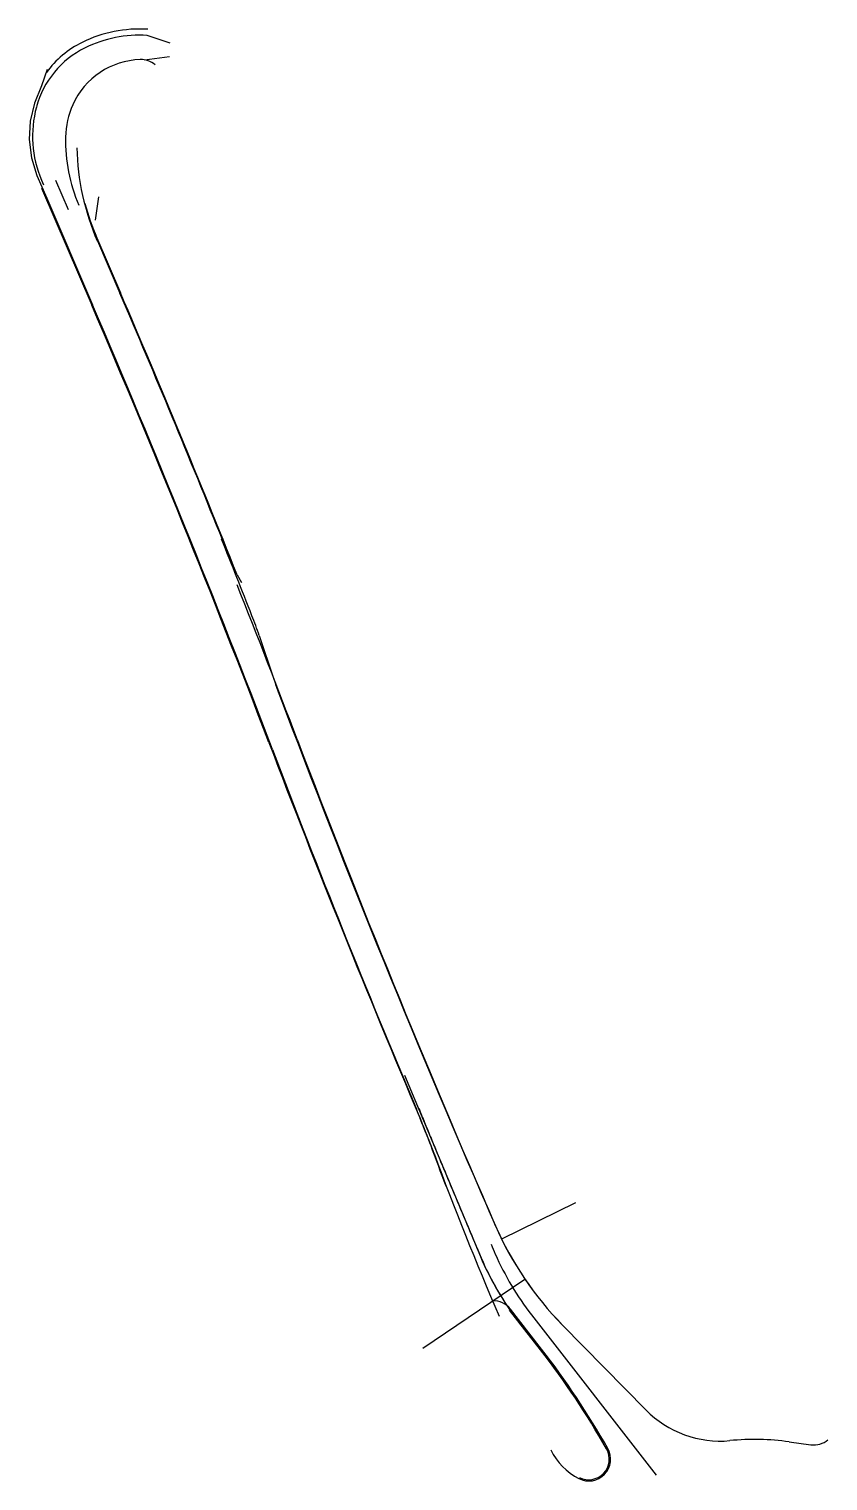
# Model space of a CAD drawing. Extents: x 268734 to 268928, y 5769270 to 5769623.
import ezdxf

# ---------------------------------------------------------------- set-up
doc = ezdxf.new("R2010")
doc.units = 0
for name, color, linetype in [('_CIVIL_CONSTRUCTION', 7, 'Continuous'), ('Default', 7, 'Continuous'), ('SURFACE_EXISTING_CONTOUR_MINOR', 7, 'Continuous'), ('SURFACE_EXISTING_CONTOUR_TEXT', 7, 'Continuous'), ('SURFACE_EXISTING_FLOW_ARROWS', 7, 'Continuous'), ('SURFACE_EXISTING_HOLE', 7, 'Continuous')]:
    doc.layers.add(name, color=color, linetype=linetype)

msp = doc.modelspace()

# ---------------------------------------------------------------- linework, layer by layer
at = {"layer": '_CIVIL_CONSTRUCTION'}
for p, q in [((268768.31, 5769619.28), (268762.73, 5769621.15)), ((268762.05, 5769615.2), (268768.16, 5769616.03)), ((268738.4, 5769612.84), (268736.98, 5769608.89)), ((268736.98, 5769608.89), (268735.32, 5769604.71)), ((268735.32, 5769604.71), (268734.22, 5769600.32)), ((268734.22, 5769600.32), (268733.97, 5769595.83)), ((268733.97, 5769595.83), (268734.54, 5769591.36)), ((268734.54, 5769591.36), (268735.9, 5769587.07)), ((268735.9, 5769587.07), (268738.27, 5769581.56)), ((268737, 5769584.01), (268749.23, 5769555.53)), ((268737.01, 5769586), (268737.53, 5769584.79)), ((268738.27, 5769581.56), (268749.41, 5769555.61)), ((268750.44, 5769571.97), (268756.21, 5769558.53)), ((268750.6, 5769571.21), (268756.07, 5769558.47)), ((268784.58, 5769489.96), (268785.6, 5769488.14)), ((268789.94, 5769475.21), (268793.48, 5769464.63)), ((268825.25, 5769368.37), (268843.73, 5769324.28)), ((268843.07, 5769325.87), (268843.9, 5769323.9)), ((268858.57, 5769301.72), (268851.03, 5769311.42)), ((268856.17, 5769310.02), (268886.43, 5769271.09)), ((268853.02, 5769308.36), (268858.32, 5769301.56)), ((268853.06, 5769308.31), (268858.33, 5769301.54)), ((268863.68, 5769307.58), (268883.97, 5769286.93)), ((268863.7, 5769307.56), (268883.97, 5769286.93)), ((268918.82, 5769279.17), (268924.08, 5769278.47)), ((268918.82, 5769279.17), (268924.08, 5769278.47))]:
    msp.add_line(p, q, dxfattribs=at)
for centre, radius, start, end in [((268760.82, 5769591.21), 30, 86.3537, 116.1835), ((268757.7, 5769597.78), 22.73, 116.4304, 164.7605), ((268761.51, 5769596.78), 18.5, 91.496, 155.9898), ((268761.17, 5769609.98), 5.3, 49.5967, 91.496), ((268761.82, 5769596.65), 27, 164.7605, 203.2476), ((268763.82, 5769595.82), 21, 156.1471, 178.312), ((268782.77, 5769595.64), 39.95, 178.8646, 203.2548), ((268805.58, 5769595.15), 60, 181.2476, 203.5369), ((268805.57, 5769595.65), 60, 194.8566, 203.2476), ((266233.95, 5768475.01), 2745, 21.88689, 23.24764), ((266236.06, 5768475.9), 2742.86, 21.69787, 23.24797), ((266233.95, 5768475.01), 2737.55, 20.84772, 23.24764), ((266233.95, 5768475.01), 2737.75, 20.80655, 23.24764), ((266233.95, 5768475.01), 2744.85, 21.47891, 21.89691), ((266233.95, 5768475.01), 2744.25, 20.80655, 21.65238), ((268695.4, 5769443.55), 99.7, 18.5122, 21.4789), ((268888.59, 5769496.48), 100.3, 198.5122, 200.6263), ((271273.73, 5770394.24), 2648.8, 200.62628, 203.6508), ((271273.73, 5770394.24), 2655.3, 200.84772, 202.97483), ((271275.1, 5770390.62), 2655.1, 200.80655, 202.83846), ((271275.1, 5770390.62), 2648.6, 200.80655, 203.56515), ((268643.83, 5769282.46), 200, 20.1851, 22.8385), ((268644.92, 5769279.74), 200, 20.3398, 22.9748), ((269604.46, 5769635.62), 823.49, 200.18505, 200.93304), ((269606.95, 5769636.37), 826.01, 200.33979, 203.29333), ((268920.98, 5769363.84), 80.3, 203.5651, 224.4943), ((268920.96, 5769363.86), 80.3, 203.6508, 224.4943), ((271275.29, 5770390.7), 2651.6, 203.64508, 203.70111), ((268908.29, 5769351.32), 70, 202.7314, 217.86), ((268908.33, 5769351.28), 70, 203.0181, 217.86), ((268911.43, 5769352.99), 70, 203.7011, 217.86), ((268846.85, 5769308.16), 5.3, 37.86, 91.7589), ((268700.43, 5769178.79), 200.3, 29.5507, 37.86), ((268700.41, 5769178.81), 200, 29.5462, 37.86), ((268902.02, 5769304.66), 25.3, 224.4943, 275.3454), ((268902.02, 5769304.66), 25.3, 224.4943, 275.3454), ((268874.63, 5769283.86), 15.3, 205.7043, 242.8231), ((268870.06, 5769274.96), 5.3, 242.8231, 29.5507), ((268870.06, 5769274.97), 5, 242.784, 29.5462), ((268910.31, 5769216.05), 63.7, 82.327, 95.3454), ((268910.31, 5769216.05), 63.7, 82.327, 95.3454), ((268924.79, 5769283.72), 5.3, 262.327, 310.2745), ((268924.79, 5769283.72), 5.3, 262.327, 310.2744)]:
    msp.add_arc(centre, radius, start, end, dxfattribs=at)
msp.add_open_spline([(268828.71, 5769360.32), (268828.94, 5769359.74), (268829.41, 5769358.59), (268830.12, 5769356.86), (268830.83, 5769355.14), (268831.54, 5769353.41), (268832.25, 5769351.69), (268832.96, 5769349.96), (268833.68, 5769348.24), (268834.39, 5769346.52), (268835.11, 5769344.79), (268835.83, 5769343.07), (268836.54, 5769341.35), (268837.26, 5769339.63), (268837.99, 5769337.91), (268838.71, 5769336.19), (268839.43, 5769334.47), (268840.16, 5769332.75), (268840.88, 5769331.03), (268841.61, 5769329.31), (268842.34, 5769327.59), (268842.82, 5769326.44), (268843.07, 5769325.87)], degree=3, dxfattribs=at)
at = {"layer": 'Default'}
for p, q in [((268740.39, 5769586), (268743.47, 5769578.82)), ((268780.87, 5769498.72), (268781.04, 5769498.79)), ((268781.05, 5769498.26), (268781.23, 5769498.33))]:
    msp.add_line(p, q, dxfattribs=at)
at = {"layer": 'SURFACE_EXISTING_CONTOUR_MINOR'}
msp.add_line((268866.84, 5769337.28), (268848.88, 5769328.46), dxfattribs=at)
at = {"layer": 'SURFACE_EXISTING_CONTOUR_TEXT'}
msp.add_line((268829.69, 5769301.93), (268854.51, 5769318.77), dxfattribs=at)
at = {"layer": 'SURFACE_EXISTING_FLOW_ARROWS'}
for p, q in [((268843.07, 5769325.87), (268843.9, 5769323.9)), ((268858.33, 5769301.54), (268850.8, 5769311.23)), ((268858.33, 5769301.54), (268853.06, 5769308.31))]:
    msp.add_line(p, q, dxfattribs=at)
msp.add_arc((268908.33, 5769351.28), 70, 203.0181, 217.86, dxfattribs=at)
msp.add_open_spline([(268828.71, 5769360.32), (268828.94, 5769359.74), (268829.41, 5769358.59), (268830.12, 5769356.86), (268830.83, 5769355.14), (268831.54, 5769353.41), (268832.25, 5769351.69), (268832.96, 5769349.96), (268833.68, 5769348.24), (268834.39, 5769346.52), (268835.11, 5769344.79), (268835.83, 5769343.07), (268836.54, 5769341.35), (268837.26, 5769339.63), (268837.99, 5769337.91), (268838.71, 5769336.19), (268839.43, 5769334.47), (268840.16, 5769332.75), (268840.88, 5769331.03), (268841.61, 5769329.31), (268842.34, 5769327.59), (268842.82, 5769326.44), (268843.07, 5769325.87)], degree=3, dxfattribs=at)
msp.add_open_spline([(268828.71, 5769360.32), (268828.94, 5769359.74), (268829.41, 5769358.59), (268830.12, 5769356.86), (268830.83, 5769355.14), (268831.54, 5769353.41), (268832.25, 5769351.69), (268832.96, 5769349.96), (268833.68, 5769348.24), (268834.39, 5769346.52), (268835.11, 5769344.79), (268835.83, 5769343.07), (268836.54, 5769341.35), (268837.26, 5769339.63), (268837.99, 5769337.91), (268838.71, 5769336.19), (268839.43, 5769334.47), (268840.16, 5769332.75), (268840.88, 5769331.03), (268841.61, 5769329.31), (268842.34, 5769327.59), (268842.82, 5769326.44), (268843.07, 5769325.87)], degree=3, dxfattribs=at)
at = {"layer": 'SURFACE_EXISTING_HOLE'}
for p, q in [((268746.92, 5769619.48), (268746.92, 5769619.48)), ((268746.92, 5769619.48), (268746.92, 5769619.48)), ((268750.83, 5769581.91), (268750.04, 5769576.2))]:
    msp.add_line(p, q, dxfattribs=at)
for centre, radius, start, end in [((268757.7, 5769597.78), 24.23, 116.4304, 143.6483), ((268760.82, 5769591.21), 31.5, 86.3537, 116.1835)]:
    msp.add_arc(centre, radius, start, end, dxfattribs=at)

doc.saveas('drawing.dxf')
